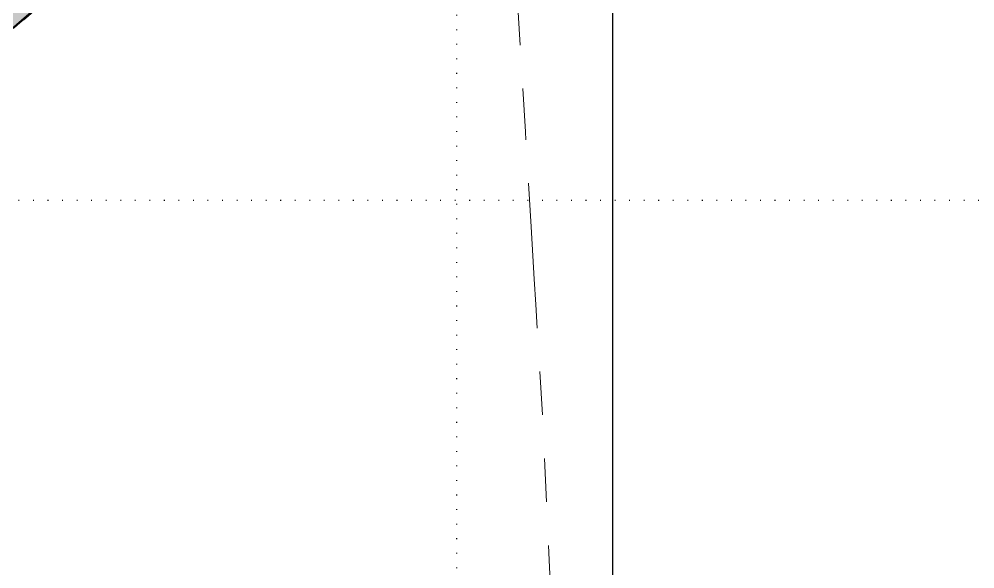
# Model space of a CAD drawing. Header units: millimetres. Extents: x 833600 to 836188, y 817400 to 818701.
# Drawn here: x 834439.7 to 834571.5, y 818049.2 to 818125 of the extents above; entities that cross this region are included whole.
import ezdxf

# ---------------------------------------------------------------- set-up
doc = ezdxf.new("R2010")
doc.units = ezdxf.units.MM
for name, pattern in [('2', [12.011629, 6.005814, -6.005814]), ('DASHED2', [0.375, 0.25, -0.125]), ('DOT', [6.35, 0, -6.35])]:
    doc.linetypes.add(name, pattern=pattern)
doc.layers.add('00-TITLEBOX', color=7, linetype='Continuous')
for name, color, linetype, lineweight in [('01-basemap', 8, 'Continuous', 13), ('01-Grid', 7, 'DOT', 25), ('01-occup', 7, 'DASHED2', 50)]:
    doc.layers.add(name, color=color, linetype=linetype, lineweight=lineweight)
doc.layers.add('01-hatch', color=7, linetype='Continuous', lineweight=13, true_color=0xa8def7)

msp = doc.modelspace()

# ---------------------------------------------------------------- hatches: boundary and pattern name
at = {"layer": '01-hatch'}
h = msp.add_hatch(color=256, dxfattribs=at)
h.dxf.hatch_style = 1
h.paths.add_polyline_path([(834259.67, 818030.29), (834223, 818004.15, -0.396231), (834162.16, 818007.78, -0.299034), (834154.19, 818058.96, -0.022391), (834164.32, 818075.84), (834185.49, 818108.7, -0.077231), (834193.76, 818117.75, 0.197398), (834198.96, 818127.7, -0.11938), (834202.36, 818136.31), (834204.41, 818139.29), (834194.44, 818146.12, -0.18389), (834188.02, 818145.56), (834186.22, 818145.85), (834184.4, 818145.95, 0.494261), (834168.01, 818124.43, -0.222378), (834165.76, 818110), (834140.17, 818075.66, 0.322108), (834139.41, 817999.83, 0.434442), (834236.67, 817985.99), (834264.03, 818007.84, -0.026198), (834331.84, 818055.69), (834366.49, 818079.21, -0.000549), (834373.53, 818083.69, -0.006745), (834384.12, 818088.99, 0.011899), (834400.85, 818097.03, 0.037659), (834421.58, 818109.84, 0.015634), (834444.63, 818128.77, 0.242354), (834459.68, 818175.04), (834441.26, 818170.59, -0.194382), (834431.64, 818143.71, -0.080636), (834389.73, 818113.2, 0.029212), (834363.91, 818100.67, 0.025261)])
h.paths.add_polyline_path([(834288.58, 818039), (834288.21, 818038.74), (834280, 818032.83), (834243.39, 818005.35), (834241.99, 818007.21), (834245.28, 818009.68), (834245.89, 818010.13), (834278.56, 818034.67), (834287.25, 818040.95)], flags=16)

# ---------------------------------------------------------------- linework, layer by layer
at = {"layer": '00-TITLEBOX'}
msp.add_lwpolyline([(834521.48, 817909.63), (834085.69, 817909.63), (834085.69, 818265.13), (834521.48, 818265.13)], close=True, dxfattribs=at)
at = {"layer": '01-basemap', "linetype": '2', "lineweight": 20, "flags": 128}
for points in [[(834509.47, 818109.43), (834508.05, 818133.22), (834500, 818132.68)], [(834444.79, 818128.82), (834429.02, 818115.04), (834399.86, 818094.37), (834388.74, 818086.64), (834388.1, 818087.93), (834380.69, 818085.44), (834374.04, 818082.83), (834368.22, 818079.69)], [(834510.26, 818096.37), (834509.47, 818109.43)], [(834510.5, 818092.34), (834510.26, 818096.37)], [(834510.69, 818089.15), (834510.5, 818092.34)], [(834510.9, 818085.66), (834510.69, 818089.15)], [(834515.33, 818010.46), (834513.31, 818037.97), (834511.84, 818070.07), (834510.9, 818085.66)]]:
    msp.add_lwpolyline(points, dxfattribs=at)
at = {"layer": '01-basemap', "linetype": 'Continuous', "lineweight": 30}
msp.add_arc((834317.01, 818256.7), 177.32, 295.8659, 313.9252, dxfattribs=at)
at = {"layer": '01-Grid', "ltscale": 0.3}
for p, q in [((834500, 818701.02), (834500, 817400)), ((836188.05, 818100), (833600, 818100))]:
    msp.add_line(p, q, dxfattribs=at)
at = {"layer": '01-occup', "ltscale": 15, "flags": 128}
msp.add_lwpolyline([(834441.26, 818170.59, -0.194382), (834431.64, 818143.71, -0.080636), (834389.73, 818113.2, 0.029212), (834363.91, 818100.67, 0.025261), (834259.67, 818030.29), (834223, 818004.15, -0.396231), (834162.16, 818007.78, -0.299034), (834154.19, 818058.96, -0.022391), (834164.32, 818075.84), (834185.49, 818108.7, -0.077231), (834193.76, 818117.75, 0.197398), (834198.96, 818127.7, -0.11938), (834202.36, 818136.31), (834204.41, 818139.29), (834194.44, 818146.12, -0.18389), (834188.02, 818145.56), (834186.22, 818145.85), (834184.4, 818145.95, 0.499241), (834168.08, 818124.17, -0.21824), (834165.76, 818110), (834140.17, 818075.66, 0.322108), (834139.41, 817999.83, 0.434442), (834236.67, 817985.99), (834264.03, 818007.84, -0.026198), (834331.84, 818055.69), (834366.49, 818079.21, -0.000549), (834373.53, 818083.69, -0.006745), (834384.12, 818088.99, 0.011899), (834400.85, 818097.03, 0.037659), (834421.58, 818109.84, 0.015634), (834444.63, 818128.77)], format="xyb", dxfattribs=at)

doc.saveas('drawing.dxf')
